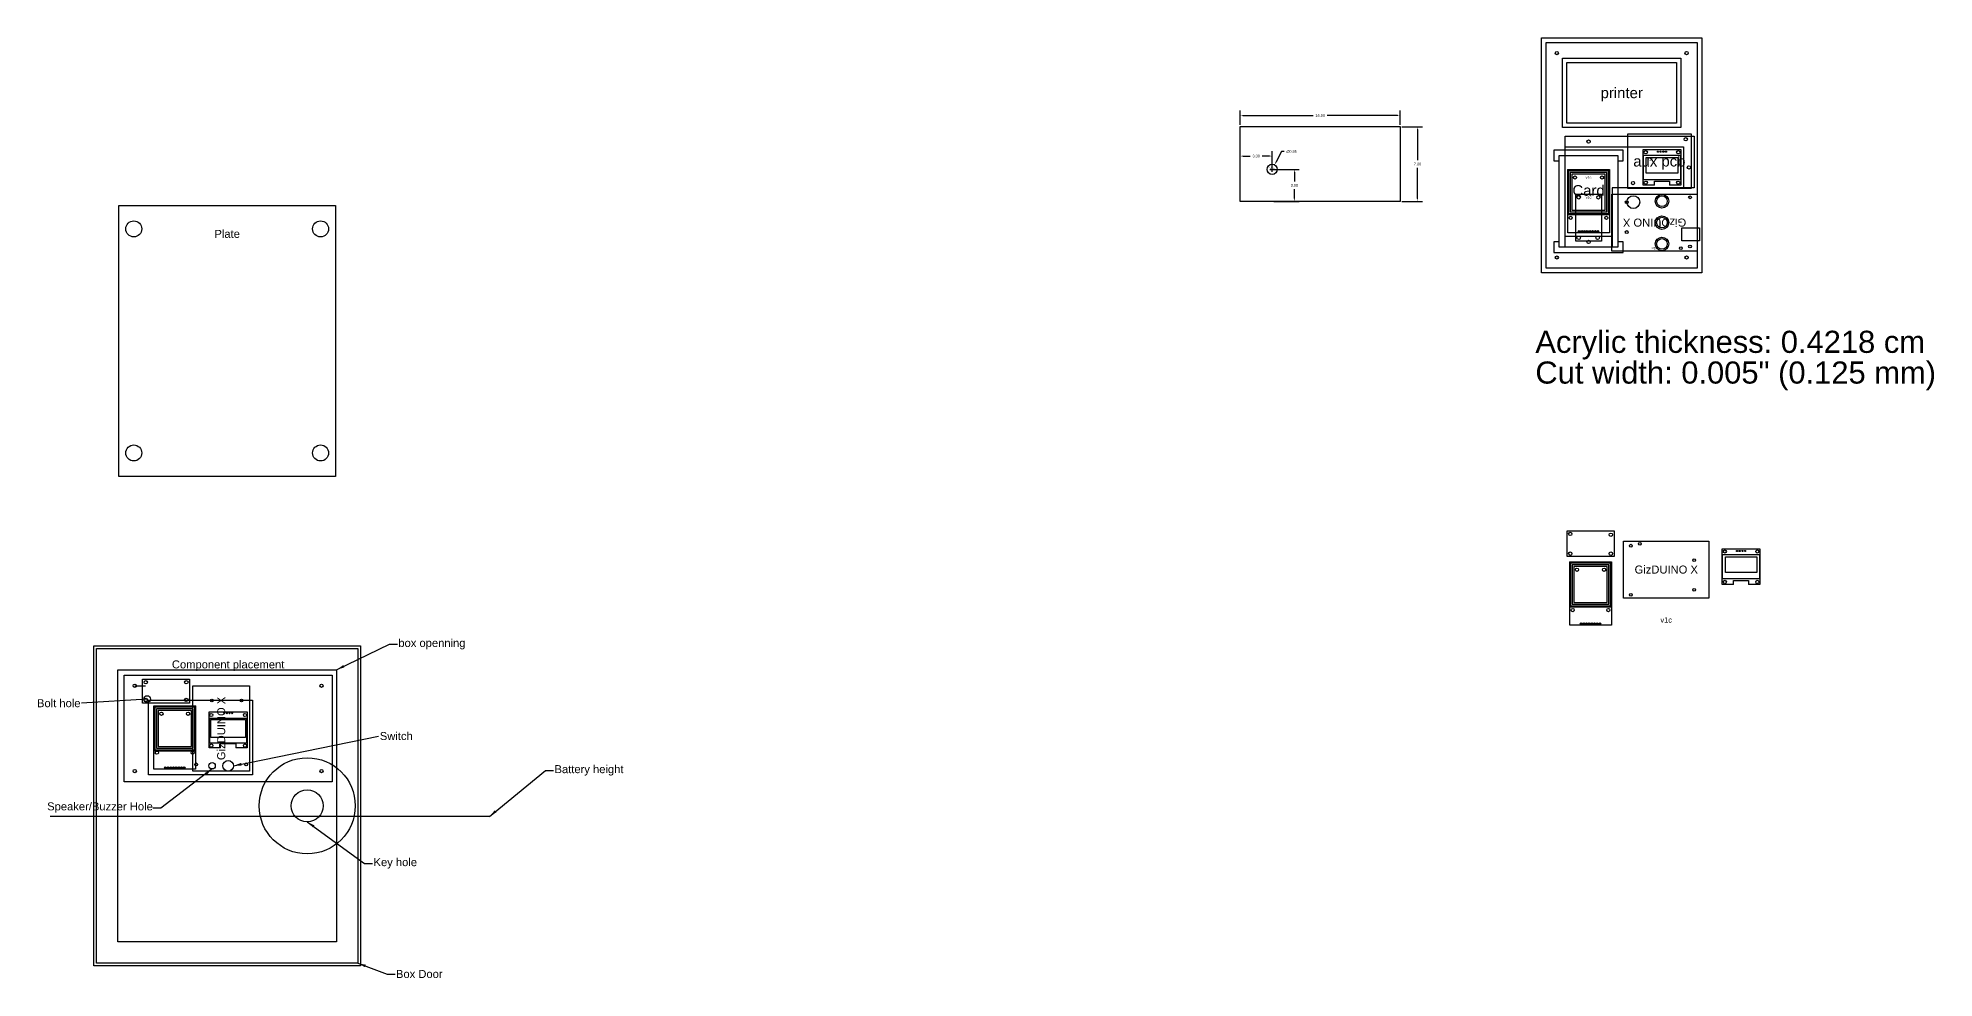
# Model space of a CAD drawing. Header units: inches. Extents: x -18 to 355, y -16 to 78.
# Drawn here: x -17.7 to 159.9, y -16.1 to 72 of the extents above; entities that cross this region are included whole.
import ezdxf
from ezdxf.enums import TextEntityAlignment as Align

# ---------------------------------------------------------------- set-up
doc = ezdxf.new("R2010")
doc.units = ezdxf.units.IN
doc.header["$MEASUREMENT"] = 0
for name, color, linetype in [('Annotation', 253, 'Continuous'), ('hole', 9, 'Continuous'), ('keepout', 6, 'Continuous'), ('PAD-PTH', 3, 'Continuous'), ('part', 2, 'Continuous'), ('PTH', 3, 'Continuous')]:
    doc.layers.add(name, color=color, linetype=linetype)
doc.styles.add('Annotative', font='arial.ttf')
doc.styles.get("Standard").update_dxf_attribs({"font": 'arial.ttf'})
doc.dimstyles.new('Annotative', dxfattribs={"dimscale": 0, "dimtxt": 0.1, "dimasz": 0.1, "dimexe": 0.18, "dimexo": 0.0625, "dimgap": 0.09, "dimtad": 0, "dimtih": 1, "dimtoh": 1, "dimzin": 0, "dimdsep": 46, "dimtxsty": 'Standard', "dimblk2": 'CLOSEDBLANK', "dimcen": 0.09, "dimclre": 256, "dimadec": 0, "dimazin": 0, "dimtfac": 1, "dimtofl": 0, "dimtmove": 0, "dimatfit": 3, "dimfxl": 1, "dimtolj": 1, "dimtzin": 0, "dimarcsym": 0})
doc.dimstyles.get("Standard").update_dxf_attribs({"dimtxt": 0.18, "dimasz": 0.18, "dimexe": 0.18, "dimexo": 0.0625, "dimgap": 0.09, "dimtad": 0, "dimtih": 1, "dimtoh": 1, "dimdec": 4, "dimzin": 0, "dimdsep": 46, "dimtxsty": 'Standard', "dimcen": 0.09, "dimadec": 0, "dimazin": 0, "dimtfac": 1, "dimtdec": 4, "dimtofl": 0, "dimtmove": 0, "dimatfit": 3, "dimfxl": 1, "dimtolj": 1, "dimtzin": 0, "dimarcsym": 0})

# ---------------------------------------------------------------- blocks, each defined once
blk = doc.blocks.new('_ClosedBlank')
at = {"color": 0, "linetype": 'ByBlock', "lineweight": -2}
for p, q in [((-1, 0.17), (0, 0)), ((-1, 0.17), (-1, -0.17)), ((0, 0), (-1, -0.17))]:
    blk.add_line(p, q, dxfattribs=at)
blk = doc.blocks.new('BOX_PLATE')
blk.add_lwpolyline([(-10.16, 12.7), (10.16, 12.7), (10.16, -12.7), (-10.16, -12.7)], close=True)
for centre in [(-8.75, 10.5), (8.75, 10.5), (-8.75, -10.5), (8.75, -10.5)]:
    blk.add_circle(centre, 0.75)
blk.add_text('Plate', height=0.75).set_placement((0, 10.035), align=Align.MIDDLE_CENTER)
blk = doc.blocks.new('GIZDUINO_X')
blk.add_lwpolyline([(-4, 2.665), (4, 2.665), (4, -2.665), (-4, -2.665)], close=True)
for centre in [(-3.365, 2.3475), (2.61, 0.885), (2.61, -1.905), (-3.365, -2.3475)]:
    blk.add_circle(centre, 0.13)
blk.add_text('GizDUINO X', height=0.75).set_placement((0, 0), align=Align.MIDDLE_CENTER)
blk = doc.blocks.new('OLED 1.3 I2C')
for points in [[(-17.285, 10.7), (17.285, 10.7), (17.285, -12.6), (-17.285, -12.6)], [(-16.305, 9.6), (16.305, 9.6), (16.305, -7.22), (-16.305, -7.22)]]:
    blk.add_lwpolyline(points, close=True)
at = {"layer": 'hole'}
for centre in [(-15.75, 13.85), (15.75, 13.85), (-15.75, -14.85), (15.75, -14.85)]:
    blk.add_circle(centre, 1.5, dxfattribs=at)
at = {"layer": 'PAD-PTH'}
for centre in [(-3.81, 15.55), (-1.27, 15.55), (1.27, 15.55), (3.81, 15.55)]:
    blk.add_circle(centre, 0.51, dxfattribs=at)
at = {"layer": 'part'}
for p, q in [((-7.22, -16.85), (-7.22, -12.78)), ((-7.22, -12.78), (7.22, -12.78)), ((7.22, -12.78), (7.22, -16.85))]:
    blk.add_line(p, q, dxfattribs=at)
blk.add_lwpolyline([(-7.22, -16.85), (-17.75, -16.85), (-17.75, 16.85), (17.75, 16.85), (17.75, -16.85), (7.22, -16.85)], dxfattribs=at)
blk = doc.blocks.new('RFIO-RC522')
for points in [[(-19.5, -29.25), (19.5, -29.25), (19.5, 12.25), (-19.5, 12.25)], [(-18.7, -28.45), (18.7, -28.45), (18.7, 11.45), (-18.7, 11.45)], [(-17.2, -26.95), (17.2, -26.95), (17.2, 9.95), (-17.2, 9.95)], [(-15.7, -25.45), (15.7, -25.45), (15.7, 8.45), (-15.7, 8.45)]]:
    blk.add_lwpolyline(points, close=True)
at = {"layer": 'hole'}
for centre in [(-16.75, 14.25), (16.75, 14.25), (-12.5, -22.25), (12.5, -22.25)]:
    blk.add_circle(centre, 1.5, dxfattribs=at)
at = {"layer": 'keepout'}
blk.add_lwpolyline([(-19.6524, -29.4024), (19.6524, -29.4024), (19.6524, 12.4024), (-19.6524, 12.4024)], close=True, dxfattribs=at)
at = {"layer": 'part'}
blk.add_lwpolyline([(-19.5, 29.75), (19.5, 29.75), (19.5, -29.75), (-19.5, -29.75)], close=True, dxfattribs=at)
at = {"layer": 'PTH'}
for centre, radius in [((-8.89, 28.25), 0.816), ((-8.89, 28.25), 0.51), ((-6.35, 28.25), 0.816), ((-6.35, 28.25), 0.51), ((-3.81, 28.25), 0.816), ((-3.81, 28.25), 0.51), ((-1.27, 28.25), 0.816), ((-1.27, 28.25), 0.51), ((1.27, 28.25), 0.816), ((1.27, 28.25), 0.51), ((3.81, 28.25), 0.816), ((3.81, 28.25), 0.51), ((6.35, 28.25), 0.816), ((6.35, 28.25), 0.51), ((8.89, 28.25), 0.816), ((8.89, 28.25), 0.51)]:
    blk.add_circle(centre, radius, dxfattribs=at)
blk = doc.blocks.new('RTC_MODULE')
at = {"layer": 'hole'}
for centre in [(-1.9, 0.825), (1.9, 0.825), (-1.9, -0.825), (1.9, -0.825)]:
    blk.add_circle(centre, 0.16, dxfattribs=at)
at = {"layer": 'part'}
blk.add_lwpolyline([(-2.2, 1.125), (2.2, 1.125), (2.2, -1.125), (-2.2, -1.125)], close=True, dxfattribs=at)
blk = doc.blocks.new('COMPONENT_PLACEMENT')
for centre, radius in [((8.25, -8.5), 0.3), ((9.75, -8.5), 0.5)]:
    blk.add_circle(centre, radius)
at = {"layer": 'hole'}
blk.add_lwpolyline([(2.28, -2.35), (12.04, -2.35), (12.04, -9.35), (2.28, -9.35)], close=True, dxfattribs=at)
for centre in [(1, -1), (18.5, -1), (1, -9), (18.5, -9)]:
    blk.add_circle(centre, 0.15, dxfattribs=at)
at = {"layer": 'part'}
blk.add_lwpolyline([(0, 0), (19.5, 0), (19.5, -10), (0, -10)], close=True, dxfattribs=at)
blk.add_blockref('RTC_MODULE', (3.93, -1.5))
at = {"xscale": 0.1, "yscale": 0.1, "zscale": 0.1, "rotation": 180}
blk.add_blockref('RFIO-RC522', (4.75, -5.85), dxfattribs=at)
at = {"xscale": 0.1, "yscale": 0.1, "zscale": 0.1}
blk.add_blockref('OLED 1.3 I2C', (9.75, -5.12), dxfattribs=at)
at = {"layer": 'hole', "rotation": 90}
blk.add_blockref('GIZDUINO_X', (9.1, -5), dxfattribs=at)
at = {"layer": 'Defpoints'}
blk.add_text('Component placement', height=0.75, dxfattribs=at).set_placement((9.75, 1), align=Align.MIDDLE_CENTER)
blk = doc.blocks.new('*D16')
at = {"color": 0, "lineweight": -2}
for p, q in [((98.79, 61.31), (98.26, 60.29)), ((99.05, 61.31), (98.79, 61.31))]:
    blk.add_line(p, q, dxfattribs=at)
at = {"lineweight": -2}
for p, q in [((97.69, 59.64), (98.15, 59.64)), ((97.92, 59.42), (97.92, 59.87))]:
    blk.add_line(p, q, dxfattribs=at)
at = {"color": 0}
blk.add_solid([(98.22, 60.31), (98.3, 60.27), (98.14, 60.07)], dxfattribs=at)
at = {"layer": 'Defpoints', "color": 0}
for p in [(97.7, 59.22), (98.14, 60.07)]:
    blk.add_point(p, dxfattribs=at)
at = {"color": 0, "insert": (99.74, 61.31), "char_height": 0.254, "attachment_point": 5}
blk.add_mtext('\\A1;∅0.95', dxfattribs=at)
blk = doc.blocks.new('*D17')
at = {"lineweight": -2}
for p, q in [((94.92, 59.8), (94.92, 61.35)), ((97.92, 59.8), (97.92, 61.35))]:
    blk.add_line(p, q, dxfattribs=at)
at = {"color": 0, "lineweight": -2}
for p, q in [((95.17, 60.89), (95.86, 60.89)), ((97.67, 60.89), (96.98, 60.89))]:
    blk.add_line(p, q, dxfattribs=at)
at = {"color": 0}
for points in [[(95.17, 60.93), (95.17, 60.85), (94.92, 60.89)], [(97.67, 60.93), (97.67, 60.85), (97.92, 60.89)]]:
    blk.add_solid(points, dxfattribs=at)
at = {"layer": 'Defpoints', "color": 0}
for p in [(94.92, 60.89), (94.92, 59.64), (97.92, 59.64)]:
    blk.add_point(p, dxfattribs=at)
at = {"color": 0, "insert": (96.42, 60.89), "char_height": 0.254, "attachment_point": 5}
blk.add_mtext('\\A1;3.00', dxfattribs=at)
blk = doc.blocks.new('*D18')
at = {"lineweight": -2}
for p, q in [((98.08, 59.64), (100.45, 59.64)), ((98.08, 56.64), (100.45, 56.64))]:
    blk.add_line(p, q, dxfattribs=at)
at = {"color": 0, "lineweight": -2}
for p, q in [((100, 59.39), (100, 58.5)), ((100, 56.9), (100, 57.79))]:
    blk.add_line(p, q, dxfattribs=at)
at = {"color": 0}
for points in [[(99.96, 59.39), (100.04, 59.39), (100, 59.64)], [(99.96, 56.9), (100.04, 56.9), (100, 56.64)]]:
    blk.add_solid(points, dxfattribs=at)
at = {"layer": 'Defpoints', "color": 0}
for p in [(97.92, 59.64), (97.92, 56.64), (100, 56.64)]:
    blk.add_point(p, dxfattribs=at)
at = {"color": 0, "insert": (100, 58.14), "char_height": 0.254, "attachment_point": 5}
blk.add_mtext('\\A1;3.00', dxfattribs=at)
blk = doc.blocks.new('*D19')
at = {"lineweight": -2}
for p, q in [((94.92, 63.8), (94.92, 65.15)), ((109.92, 63.8), (109.92, 65.15))]:
    blk.add_line(p, q, dxfattribs=at)
at = {"color": 0, "lineweight": -2}
for p, q in [((95.17, 64.69), (101.77, 64.69)), ((109.67, 64.69), (103.06, 64.69))]:
    blk.add_line(p, q, dxfattribs=at)
at = {"color": 0}
for points in [[(95.17, 64.73), (95.17, 64.65), (94.92, 64.69)], [(109.67, 64.73), (109.67, 64.65), (109.92, 64.69)]]:
    blk.add_solid(points, dxfattribs=at)
at = {"layer": 'Defpoints', "color": 0}
for p in [(109.92, 64.69), (94.92, 63.64), (109.92, 63.64)]:
    blk.add_point(p, dxfattribs=at)
at = {"color": 0, "insert": (102.42, 64.69), "char_height": 0.254, "attachment_point": 5}
blk.add_mtext('\\A1;15.00', dxfattribs=at)
blk = doc.blocks.new('*D20')
at = {"lineweight": -2}
for p, q in [((110.08, 63.64), (112, 63.64)), ((110.08, 56.64), (112, 56.64))]:
    blk.add_line(p, q, dxfattribs=at)
at = {"color": 0, "lineweight": -2}
for p, q in [((111.54, 63.39), (111.54, 60.5)), ((111.54, 56.9), (111.54, 59.79))]:
    blk.add_line(p, q, dxfattribs=at)
at = {"color": 0}
for points in [[(111.5, 63.39), (111.58, 63.39), (111.54, 63.64)], [(111.5, 56.9), (111.58, 56.9), (111.54, 56.64)]]:
    blk.add_solid(points, dxfattribs=at)
at = {"layer": 'Defpoints', "color": 0}
for p in [(109.92, 63.64), (109.92, 56.64), (111.54, 56.64)]:
    blk.add_point(p, dxfattribs=at)
at = {"color": 0, "insert": (111.54, 60.14), "char_height": 0.254, "attachment_point": 5}
blk.add_mtext('\\A1;7.00', dxfattribs=at)
blk = doc.blocks.new('RFIO-RC522_v1c')
for points in [[(1.95, 2.075), (-1.95, 2.075), (-1.95, -2.075), (1.95, -2.075)], [(1.87, 1.995), (-1.87, 1.995), (-1.87, -1.995), (1.87, -1.995)], [(1.72, 1.845), (-1.72, 1.845), (-1.72, -1.845), (1.72, -1.845)], [(1.57, 1.695), (-1.57, 1.695), (-1.57, -1.695), (1.57, -1.695)]]:
    blk.add_lwpolyline(points, close=True)
at = {"layer": 'hole'}
for centre in [(-1.27, 1.375), (1.27, 1.375), (-1.671, -2.405), (1.671, -2.405)]:
    blk.add_circle(centre, 0.15, dxfattribs=at)
at = {"layer": 'keepout'}
blk.add_lwpolyline([(1.96524, 2.09024), (-1.96524, 2.09024), (-1.96524, -2.09024), (1.96524, -2.09024)], close=True, dxfattribs=at)
at = {"layer": 'part'}
blk.add_lwpolyline([(1.95, -3.825), (-1.95, -3.825), (-1.95, 2.125), (1.95, 2.125)], close=True, dxfattribs=at)
at = {"layer": 'PTH'}
for centre, radius in [((-0.889, -3.675), 0.0816), ((-0.889, -3.675), 0.051), ((-0.635, -3.675), 0.0816), ((-0.635, -3.675), 0.051), ((-0.381, -3.675), 0.0816), ((-0.381, -3.675), 0.051), ((-0.127, -3.675), 0.0816), ((-0.127, -3.675), 0.051), ((0.127, -3.675), 0.0816), ((0.127, -3.675), 0.051), ((0.381, -3.675), 0.0816), ((0.381, -3.675), 0.051), ((0.635, -3.675), 0.0816), ((0.635, -3.675), 0.051), ((0.889, -3.675), 0.0816), ((0.889, -3.675), 0.051)]:
    blk.add_circle(centre, radius, dxfattribs=at)
at = {"insert": (0, 1.375), "char_height": 0.25, "attachment_point": 5}
blk.add_mtext_dynamic_manual_height_columns('v1c', width=0.7010167, gutter_width=10.35922, heights=[0], dxfattribs=at)
blk = doc.blocks.new('OLED 1.3 I2C_v1c')
blk.add_lwpolyline([(-1.73, 0.94), (1.73, 0.94), (1.73, -1.36), (-1.73, -1.36)], close=True)
at = {"layer": 'hole'}
for centre in [(-1.52, 1.22), (1.52, 1.22), (-1.52, -1.63), (1.52, -1.63)]:
    blk.add_circle(centre, 0.15, dxfattribs=at)
at = {"layer": 'PAD-PTH'}
for centre in [(-0.38, 1.27), (-0.13, 1.27), (0.13, 1.27), (0.38, 1.27)]:
    blk.add_circle(centre, 0.051, dxfattribs=at)
at = {"layer": 'part'}
for p, q in [((-0.7, -1.88), (-0.7, -1.48)), ((-0.7, -1.48), (0.7, -1.48)), ((0.7, -1.48), (0.7, -1.88))]:
    blk.add_line(p, q, dxfattribs=at)
blk.add_lwpolyline([(-0.7, -1.88), (-1.77, -1.88), (-1.77, 1.47), (1.77, 1.47), (1.77, -1.88), (0.7, -1.88)], dxfattribs=at)
blk.add_lwpolyline([(-1.47, 0.73), (1.47, 0.73), (1.47, -0.74), (-1.47, -0.74)], close=True, dxfattribs=at)
at = {"insert": (-1.11, 0.54), "char_height": 0.25, "attachment_point": 5}
blk.add_mtext_dynamic_manual_height_columns('v1c', width=0.604, gutter_width=10.36, heights=[0], dxfattribs=at)
blk = doc.blocks.new('RTC_MODULE_v1c')
at = {"layer": 'hole'}
for centre in [(-0.925, 1.9), (0.925, 1.9), (-0.925, -1.9), (0.85, -1.9)]:
    blk.add_circle(centre, 0.16, dxfattribs=at)
at = {"layer": 'part'}
blk.add_lwpolyline([(1.2, 2.2), (1.2, -2.2), (-1.2, -2.2), (-1.2, 2.2)], close=True, dxfattribs=at)
at = {"insert": (0, 1.9), "char_height": 0.25, "attachment_point": 5}
blk.add_mtext_dynamic_manual_height_columns('v1c', width=0.60322, gutter_width=10.359, heights=[0], dxfattribs=at)
blk = doc.blocks.new('GIZDUINO_X_v1c')
for points in [[(-4, 2.665), (4, 2.665), (4, -2.665), (-4, -2.665)], [(-2.55, 0.505), (-4.2, 0.505), (-4.2, 1.705), (-2.55, 1.705)]]:
    blk.add_lwpolyline(points, close=True)
for centre in [(-3.32, 2.235), (-2.47, 2.405), (2.61, 0.885), (2.61, -1.905), (-3.325, -2.365)]:
    blk.add_circle(centre, 0.13)
blk.add_text('GizDUINO X', height=0.75).set_placement((0, 0), align=Align.MIDDLE_CENTER)
at = {"insert": (0, 2.405), "char_height": 0.25, "attachment_point": 5}
blk.add_mtext_dynamic_manual_height_columns('v1c', width=0.65413, gutter_width=10.359, heights=[0], dxfattribs=at)

msp = doc.modelspace()

# ---------------------------------------------------------------- linework, layer by layer
msp.add_line((-8.66, 11.25), (-7.66, 11.25))
for points in [[(123.172, 71.96), (138.172, 71.96), (138.172, 49.96), (123.172, 49.96)], [(123.593, 71.538), (137.75, 71.538), (137.75, 50.382), (123.593, 50.382)], [(125.122, 70.065), (136.222, 70.065), (136.222, 63.565), (125.122, 63.565)], [(125.522, 69.665), (135.822, 69.665), (135.822, 63.965), (125.522, 63.965)], [(131.231, 62.965), (137.172, 62.965), (137.172, 57.855), (131.231, 57.855)], [(124.816, 60.955), (130.316, 60.955), (130.316, 52.355), (124.816, 52.355)], [(130.845, 24.804), (138.845, 24.804), (138.845, 19.474), (130.845, 19.474)], [(140.127, 23.555), (143.584, 23.555), (143.584, 21.255), (140.127, 21.255)], [(129.702, 22.818), (125.802, 22.818), (125.802, 18.668), (129.702, 18.668)], [(129.622, 22.738), (125.882, 22.738), (125.882, 18.748), (129.622, 18.748)], [(129.472, 22.588), (126.032, 22.588), (126.032, 18.898), (129.472, 18.898)], [(129.322, 22.438), (126.182, 22.438), (126.182, 19.048), (129.322, 19.048)]]:
    msp.add_lwpolyline(points, close=True)
at = {"color": 2}
msp.add_lwpolyline([(125.366, 62.75), (137.467, 62.75), (137.467, 57.9), (129.766, 57.9), (129.766, 52.346), (125.366, 52.346)], close=True, dxfattribs=at)
for centre, radius in [((124.593, 70.538), 0.15), ((136.75, 70.538), 0.15), ((127.566, 62.25), 0.15), ((136.672, 62.465), 0.15), ((136.967, 59.825), 0.15), ((131.731, 58.355), 0.15), ((134.447, 56.655), 0.635), ((134.447, 56.655), 0.5), ((134.447, 54.655), 0.635), ((134.447, 54.655), 0.5), ((124.593, 51.382), 0.15), ((127.566, 52.846), 0.15), ((134.447, 52.655), 0.635), ((134.447, 52.655), 0.5), ((136.75, 51.382), 0.15), ((131.525, 24.374), 0.13), ((132.375, 24.544), 0.13), ((137.455, 23.024), 0.13), ((131.52, 19.774), 0.13), ((137.455, 20.234), 0.13), ((-7.5, 10), 0.318), ((-1.41, 3.75), 0.3), ((0.09, 3.75), 0.5), ((7.5, 0), 1.5)]:
    msp.add_circle(centre, radius)
at = {"layer": 'Defpoints'}
msp.add_circle((7.5, 0), 4.5, dxfattribs=at)
at = {"layer": 'hole'}
for points in [[(125.366, 61.75), (136.467, 61.75), (136.467, 57.9), (129.766, 57.9), (129.766, 53.346), (125.366, 53.346)], [(-10.25, 12.75), (10.25, 12.75), (10.25, -12.75), (-10.25, -12.75)]]:
    msp.add_lwpolyline(points, close=True, dxfattribs=at)
for centre, radius in [((131.766, 56.571), 0.6), ((125.852, 25.479), 0.16), ((129.652, 25.404), 0.16), ((125.852, 23.629), 0.16), ((129.652, 23.629), 0.16), ((140.335, 23.83), 0.15), ((143.375, 23.83), 0.15), ((126.482, 22.118), 0.15), ((129.022, 22.118), 0.15), ((140.335, 20.98), 0.15), ((143.375, 20.98), 0.15), ((126.081, 18.338), 0.15), ((129.423, 18.338), 0.15)]:
    msp.add_circle(centre, radius, dxfattribs=at)
at = {"layer": 'keepout'}
for points in [[(129.717, 22.833), (125.787, 22.833), (125.787, 18.653), (129.717, 18.653)], [(-12.5, 15), (12.5, 15), (12.5, -15), (-12.5, -15)]]:
    msp.add_lwpolyline(points, close=True, dxfattribs=at)
at = {"layer": 'PAD-PTH'}
msp.add_line((24.572, -1), (-16.595, -1), dxfattribs=at)
for centre in [(141.474, 23.88), (141.728, 23.88), (141.982, 23.88), (142.236, 23.88)]:
    msp.add_circle(centre, 0.051, dxfattribs=at)
at = {"layer": 'part'}
for p, q in [((141.155, 20.73), (141.155, 21.127)), ((141.155, 21.127), (142.555, 21.127)), ((142.555, 21.127), (142.555, 20.73))]:
    msp.add_line(p, q, dxfattribs=at)
for points in [[(94.919, 63.644), (109.919, 63.644), (109.919, 56.644), (94.919, 56.644)], [(130.316, 60.455), (130.816, 60.455), (130.816, 61.455), (124.316, 61.455), (124.316, 60.455), (124.816, 60.455), (124.816, 60.955), (130.316, 60.955)], [(124.816, 52.855), (124.316, 52.855), (124.316, 51.855), (130.816, 51.855), (130.816, 52.855), (130.316, 52.855), (130.316, 52.355), (124.816, 52.355)], [(125.552, 25.754), (129.952, 25.754), (129.952, 23.354), (125.552, 23.354)], [(140.384, 23.345), (143.326, 23.345), (143.326, 21.875), (140.384, 21.875)], [(129.702, 16.918), (125.802, 16.918), (125.802, 22.868), (129.702, 22.868)], [(-12.25, 14.75), (12.25, 14.75), (12.25, -14.75), (-12.25, -14.75)]]:
    msp.add_lwpolyline(points, close=True, dxfattribs=at)
msp.add_lwpolyline([(141.155, 20.73), (140.085, 20.73), (140.085, 24.08), (143.625, 24.08), (143.625, 20.73), (142.555, 20.73)], dxfattribs=at)
msp.add_circle((97.919, 59.644), 0.476, dxfattribs=at)
at = {"layer": 'PTH'}
for centre, radius in [((126.863, 17.068), 0.0816), ((126.863, 17.068), 0.051), ((127.117, 17.068), 0.0816), ((127.117, 17.068), 0.051), ((127.371, 17.068), 0.0816), ((127.371, 17.068), 0.051), ((127.625, 17.068), 0.0816), ((127.625, 17.068), 0.051), ((127.879, 17.068), 0.0816), ((127.879, 17.068), 0.051), ((128.133, 17.068), 0.0816), ((128.133, 17.068), 0.051), ((128.387, 17.068), 0.0816), ((128.387, 17.068), 0.051), ((128.641, 17.068), 0.0816), ((128.641, 17.068), 0.051)]:
    msp.add_circle(centre, radius, dxfattribs=at)

# ---------------------------------------------------------------- block references
for name, p in [('OLED 1.3 I2C_v1c', (134.447, 60.03)), ('RFIO-RC522_v1c', (127.566, 57.505)), ('RTC_MODULE_v1c', (127.566, 55.123)), ('BOX_PLATE', (0, 43.564)), ('COMPONENT_PLACEMENT', (-9.66, 12.25))]:
    msp.add_blockref(name, p)
at = {"rotation": 180}
msp.add_blockref('GIZDUINO_X_v1c', (133.75, 54.655), dxfattribs=at)

# ---------------------------------------------------------------- texts
for s, height, p in [('printer', 1, (130.672, 66.815)), ('aux pcb', 1, (134.201, 60.41)), ('Card', 1, (127.566, 57.668)), ('GizDUINO X', 0.75, (134.845, 22.139))]:
    msp.add_text(s, height=height).set_placement(p, align=Align.MIDDLE_CENTER)
for s, height, p in [('DC-IN', 0.15, (97.623, 59.644)), ('Acrylic thickness: 0.4218 cm', 2.07184, (122.582, 42.445)), ('Cut width: 0.005" (0.125 mm)', 2.07184, (122.582, 39.567))]:
    msp.add_text(s, height=height).set_placement(p)
at = {"insert": (15.818, -15.763), "char_height": 0.75, "attachment_point": 4}
msp.add_mtext('\\A1;Box Door', dxfattribs=at)
at = {"layer": 'Annotation'}
msp.add_text('v1c', height=0.5, dxfattribs=at).set_placement((134.3, 17.166))
at = {"layer": 'Annotation', "char_height": 0.75, "style": 'Annotative'}
for s, insert, attachment_point in [('\\A1;box openning', (16.039, 15.148), 4), ('\\A1;Bolt hole', (-13.743, 9.612), 6), ('\\A1;Switch', (14.305, 6.534), 4), ('\\A1;Battery height', (30.671, 3.322), 4), ('\\A1;Speaker/Buzzer Hole', (-6.968, -0.166), 6), ('\\A1;Key hole', (13.714, -5.393), 4)]:
    msp.add_mtext(s, dxfattribs=dict(at, insert=insert, attachment_point=attachment_point))

# ---------------------------------------------------------------- dimensions: what is measured, and where the dimension line sits
for base, p1, p2, picture, middle in [((109.919, 64.691), (94.919, 63.644), (109.919, 63.644), '*D19', (102.419, 64.691)), ((94.919, 60.889), (97.919, 59.644), (94.919, 59.644), '*D17', (96.419, 60.889))]:
    dim = msp.add_linear_dim(base=base, p1=p1, p2=p2, dimstyle='Annotative')
    dim.commit()
    dim.dimension.update_dxf_attribs({"geometry": picture, "text_midpoint": middle})
for base, p1, p2, picture, middle in [((111.541, 56.644), (109.919, 63.644), (109.919, 56.644), '*D20', (111.541, 60.144)), ((99.998, 56.644), (97.919, 59.644), (97.919, 56.644), '*D18', (99.998, 58.144))]:
    dim = msp.add_linear_dim(base=base, p1=p1, p2=p2, angle=90, dimstyle='Annotative')
    dim.commit()
    dim.dimension.update_dxf_attribs({"geometry": picture, "text_midpoint": middle})
dim = msp.add_diameter_dim_2p(p1=(97.698, 59.223), p2=(98.141, 60.066), dimstyle='Annotative')
dim.commit()
dim.dimension.update_dxf_attribs({"geometry": '*D16', "text_midpoint": (99.744, 61.308), "dimtype": 163})

# ---------------------------------------------------------------- leaders
at = {"annotation_type": 0, "has_hookline": 1, "hookline_direction": 0, "text_width": 4.305}
msp.add_leader([(12.25, -14.75), (14.978, -15.763), (15.728, -15.763)], dimstyle='Standard', override={"dimasz": 0.75}, dxfattribs=at)
at = {"layer": 'Annotation', "annotation_type": 0, "has_hookline": 1}
for points, override, hookline_direction, text_width in [([(10.25, 12.75), (15.199, 15.148), (15.949, 15.148)], {"dimscale": 0, "dimasz": 0.75}, 0, 6.153), ([(-7.5, 10), (-13.653, 9.612)], {"dimscale": 0, "dimasz": 0.25}, 1, 3.957), ([(0.59, 3.75), (14.181, 6.513)], {"dimscale": 0, "dimasz": 0.75}, 0, 2.968), ([(-1.41, 3.45), (-6.218, -0.231), (-6.968, -0.231)], {"dimscale": 0, "dimasz": 0.75}, 1, 9.81), ([(24.572, -1), (29.831, 3.322), (30.581, 3.322)], {"dimscale": 0, "dimasz": 0.75}, 0, 6.381), ([(7.5, -1.5), (12.874, -5.393), (13.624, -5.393)], {"dimscale": 0, "dimasz": 0.75}, 0, 3.957)]:
    msp.add_leader(points, dimstyle='Annotative', override=override, dxfattribs=dict(at, hookline_direction=hookline_direction, text_width=text_width))

doc.saveas('drawing.dxf')
